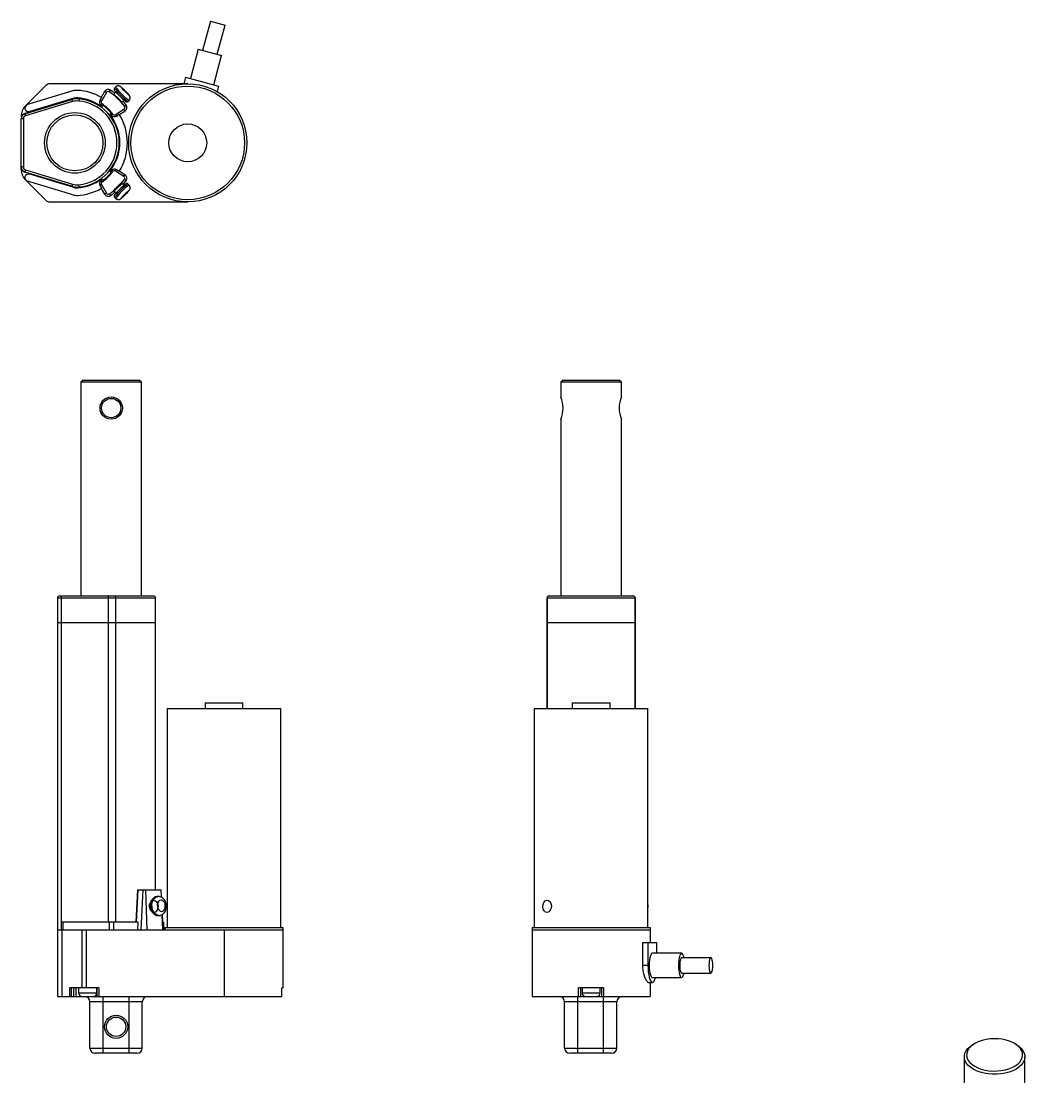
# Model space of a CAD drawing. Header units: inches. Extents: x 4 to 211, y 30 to 478.
# Drawn here: x 4.14 to 17.39, y 55.27 to 69.21 of the extents above; entities that cross this region are included whole.
import ezdxf

# ---------------------------------------------------------------- set-up
doc = ezdxf.new("R2010")
doc.units = ezdxf.units.IN
doc.header["$MEASUREMENT"] = 0
doc.layers.add('CONSTRUCTION', color=3, linetype='Continuous')

msp = doc.modelspace()

# ---------------------------------------------------------------- linework, layer by layer
for p, q in [((16.7295, 55.71327), (16.70828, 55.70102)), ((17.27406, 55.70102), (17.25285, 55.71327)), ((16.59117, 55.53776), (16.59117, 54.8682)), ((17.39117, 54.8682), (17.39117, 55.53776))]:
    msp.add_line(p, q)
at = {"flags": 128}
for points in [[(16.72954, 55.41122), (16.77043, 55.39084), (16.81601, 55.37411), (16.86533, 55.36139), (16.91733, 55.35296), (16.97091, 55.34898), (17.02492, 55.34955), (17.07821, 55.35465), (17.12964, 55.36418), (17.17812, 55.37793), (17.22262, 55.39561), (17.26218, 55.41684), (17.29597, 55.44117), (17.32326, 55.46808), (17.34348, 55.497), (17.35619, 55.5273), (17.36111, 55.55836), (17.35815, 55.58949), (17.34737, 55.62005), (17.329, 55.64937), (17.30343, 55.67684), (17.2712, 55.70187), (17.23301, 55.72392), (17.18966, 55.74252), (17.14208, 55.75728), (17.09128, 55.76789), (17.03835, 55.77411), (16.98442, 55.77582), (16.93062, 55.77297), (16.87812, 55.76564), (16.82803, 55.75397), (16.78142, 55.73821), (16.73927, 55.71871), (16.7025, 55.69587), (16.67188, 55.67018), (16.64806, 55.64219), (16.63155, 55.6125), (16.62272, 55.58174), (16.62173, 55.55056), (16.62862, 55.51963), (16.64323, 55.48961), (16.66526, 55.46114), (16.69424, 55.43482), (16.72954, 55.41122)], [(16.70833, 55.37448), (16.67096, 55.39938), (16.6401, 55.4271), (16.61639, 55.45707), (16.60031, 55.48868), (16.59219, 55.52129), (16.59219, 55.55423), (16.60031, 55.58685), (16.61639, 55.61846), (16.6401, 55.64843), (16.67096, 55.67614), (16.70828, 55.70102)], [(17.27406, 55.70102), (17.31139, 55.67614), (17.34224, 55.64843), (17.36595, 55.61846), (17.38203, 55.58685), (17.39015, 55.55423), (17.39015, 55.52129), (17.38203, 55.48868), (17.36595, 55.45707), (17.34224, 55.4271), (17.31139, 55.39938), (17.27402, 55.37448), (17.23088, 55.3529), (17.18287, 55.33509), (17.13096, 55.32141), (17.0762, 55.31212), (17.01971, 55.30743), (16.96264, 55.30743), (16.90615, 55.31212), (16.85139, 55.32141), (16.79947, 55.33509), (16.75146, 55.3529), (16.70833, 55.37448)]]:
    msp.add_lwpolyline(points, dxfattribs=at)
at = {"layer": 'CONSTRUCTION'}
for p, q in [((6.63866, 69.20893), (6.53513, 68.82256)), ((6.63866, 69.20893), (6.83184, 69.15716)), ((6.72832, 68.77079), (6.83184, 69.15716)), ((6.47717, 68.83809), (6.37365, 68.45172)), ((6.47717, 68.83809), (6.78627, 68.75526)), ((6.68274, 68.36889), (6.78627, 68.75526)), ((6.31086, 68.46854), (6.28758, 68.38166)), ((6.31086, 68.46854), (6.74553, 68.35207)), ((4.46724, 68.3597), (4.19779, 68.09024)), ((6.33921, 68.38166), (4.52028, 68.38166)), ((5.30318, 68.27518), (5.31871, 68.29821)), ((5.38684, 68.33865), (5.37274, 68.32451)), ((6.74553, 68.35207), (6.72596, 68.27903)), ((4.18892, 67.98672), (4.80873, 68.1744)), ((4.80906, 68.17462), (4.1891, 67.98863)), ((4.82254, 68.28758), (4.20921, 68.10166)), ((4.82217, 68.18747), (4.25567, 68.01575)), ((4.80873, 68.1744), (4.81742, 68.14569)), ((4.90504, 68.18399), (4.90218, 68.15413)), ((5.20074, 68.20005), (5.17988, 68.16392)), ((5.19939, 68.15265), (5.17988, 68.16392)), ((5.24099, 68.28025), (5.19621, 68.20269)), ((5.26505, 68.26637), (5.19939, 68.15265)), ((5.26505, 68.26637), (5.24099, 68.28025)), ((5.39137, 68.27238), (5.36394, 68.24488)), ((5.47199, 68.14081), (5.49757, 68.16646)), ((5.54975, 68.14796), (5.56385, 68.16211)), ((4.81742, 68.14569), (4.19762, 67.958)), ((5.21588, 68.09643), (5.19396, 68.07445)), ((5.20731, 68.11729), (5.19445, 68.09878)), ((5.19445, 68.09878), (5.20832, 68.08885)), ((5.38471, 67.9751), (5.49552, 68.04556)), ((5.43484, 67.97406), (5.51042, 68.02212)), ((5.49552, 68.04556), (5.51042, 68.02212)), ((5.50269, 68.08403), (5.52503, 68.10053)), ((4.13921, 67.25451), (4.13921, 67.92158)), ((4.16921, 67.91972), (4.13921, 67.91972)), ((4.16921, 67.91972), (4.16921, 67.28361)), ((4.18892, 67.98672), (4.19762, 67.958)), ((5.30277, 67.97114), (5.32464, 67.99306)), ((5.31714, 67.98554), (5.3311, 67.96785)), ((5.34905, 67.98149), (5.3311, 67.96785)), ((5.38471, 67.9751), (5.3968, 67.95608)), ((5.3968, 67.95608), (5.43201, 67.97847)), ((4.16921, 67.28361), (4.13921, 67.28361)), ((4.19762, 67.24532), (4.18892, 67.21661)), ((4.80873, 67.02892), (4.18892, 67.21661)), ((4.19762, 67.24532), (4.81742, 67.05763)), ((4.82217, 67.01586), (4.25567, 67.18758)), ((5.3264, 67.21249), (5.30456, 67.2344)), ((5.3311, 67.23547), (5.31893, 67.21999)), ((5.34905, 67.22184), (5.3311, 67.23547)), ((5.38471, 67.22823), (5.3968, 67.24725)), ((5.49552, 67.15777), (5.38471, 67.22823)), ((5.43201, 67.22486), (5.3968, 67.24725)), ((5.51042, 67.18121), (5.43484, 67.22927)), ((5.49552, 67.15777), (5.51042, 67.18121)), ((4.19779, 67.11308), (4.46724, 66.84363)), ((4.82254, 66.91575), (4.20921, 67.10166)), ((4.81742, 67.05763), (4.80873, 67.02892)), ((4.90504, 67.01933), (4.90218, 67.0492)), ((5.19939, 67.05068), (5.17988, 67.03941)), ((5.17988, 67.03941), (5.20074, 67.00328)), ((5.21062, 67.11617), (5.19445, 67.10455)), ((5.20731, 67.08604), (5.19445, 67.10455)), ((5.19617, 67.13066), (5.21818, 67.10859)), ((5.19939, 67.05068), (5.26505, 66.93696)), ((5.49757, 67.04087), (5.47383, 67.06467)), ((5.50269, 67.1193), (5.52503, 67.1028)), ((5.56385, 67.04522), (5.54975, 67.05936)), ((5.19621, 67.00064), (5.24099, 66.92307)), ((5.26505, 66.93696), (5.24099, 66.92307)), ((5.30318, 66.92815), (5.31871, 66.90512)), ((5.36615, 66.96023), (5.39137, 66.93494)), ((4.52028, 66.82166), (6.33921, 66.82166)), ((5.37274, 66.88282), (5.38684, 66.86868)), ((4.95857, 64.47108), (4.92857, 64.44108)), ((4.92857, 64.44108), (4.92857, 61.62108)), ((5.72857, 64.44108), (4.92857, 64.44108)), ((4.95857, 64.47108), (5.69857, 64.47108)), ((5.72857, 64.44108), (5.69857, 64.47108)), ((5.72857, 61.62108), (5.72857, 64.44108)), ((11.29446, 64.47108), (11.26446, 64.44108)), ((11.26446, 64.44108), (11.26446, 64.24673)), ((12.06446, 64.44108), (11.26446, 64.44108)), ((11.29446, 64.47108), (12.03446, 64.47108)), ((12.06446, 64.44108), (12.03446, 64.47108)), ((12.06446, 64.24858), (12.06446, 64.44108)), ((11.26446, 63.95358), (11.26446, 61.62108)), ((12.06446, 61.62108), (12.06446, 63.95544)), ((4.64857, 61.62108), (5.88357, 61.62108)), ((11.11099, 61.62108), (12.21793, 61.62108)), ((5.91357, 61.59108), (4.61857, 61.59108)), ((4.61857, 61.59108), (4.61857, 56.33308)), ((4.66811, 61.59108), (4.66811, 57.31308)), ((5.28776, 61.59108), (5.28776, 57.31308)), ((5.3849, 61.59108), (5.3849, 57.31308)), ((5.91357, 57.74308), (5.91357, 61.59108)), ((11.08099, 61.59108), (11.08099, 60.13308)), ((12.24793, 61.59108), (11.08099, 61.59108)), ((11.08215, 61.59226), (11.08215, 60.13308)), ((12.24681, 61.59911), (12.24681, 60.13308)), ((12.24793, 60.13308), (12.24793, 61.5912)), ((4.61857, 61.27108), (5.91357, 61.27108)), ((11.08096, 61.27108), (12.24793, 61.27108)), ((6.56857, 60.21108), (6.56857, 60.13308)), ((6.56857, 60.21108), (7.06857, 60.21108)), ((7.06857, 60.13308), (7.06857, 60.21108)), ((11.41443, 60.21108), (11.41443, 60.13308)), ((11.41443, 60.21108), (11.91443, 60.21108)), ((11.91443, 60.13308), (11.91443, 60.21108)), ((6.06857, 60.13308), (6.06857, 57.24308)), ((6.06857, 60.13308), (7.56857, 60.13308)), ((7.56857, 57.24308), (7.56857, 60.13308)), ((10.91443, 60.13308), (10.91443, 57.24308)), ((10.91443, 60.13308), (12.41443, 60.13308)), ((12.41443, 57.24308), (12.41443, 60.13308)), ((5.67517, 57.74308), (5.65264, 57.31308)), ((5.67876, 57.74308), (5.65924, 57.31308)), ((5.67517, 57.74308), (5.98728, 57.74308)), ((5.74441, 57.74308), (5.72036, 57.21308)), ((5.78254, 57.74308), (5.79807, 57.21308)), ((5.98205, 57.74308), (5.98618, 57.64517)), ((5.99255, 57.64241), (5.98728, 57.74308)), ((5.94563, 57.6526), (5.93152, 57.65157)), ((6.05685, 57.51259), (6.05754, 57.53227)), ((5.6801, 57.31308), (4.66786, 57.31308)), ((4.66786, 57.31308), (4.66786, 57.21308)), ((4.68857, 57.31308), (4.68857, 57.21308)), ((5.3019, 57.31308), (5.3019, 57.21308)), ((5.36079, 57.31308), (5.36079, 57.21308)), ((5.6801, 57.31308), (5.67557, 57.21308)), ((5.94969, 57.40223), (5.96379, 57.40326)), ((5.99601, 57.41198), (6.0044, 57.21308)), ((6.01505, 57.21308), (6.00435, 57.41739)), ((6.00981, 57.31308), (6.02257, 57.31308)), ((6.02257, 57.21308), (6.02257, 57.31308)), ((4.61857, 57.21308), (7.59857, 57.21308)), ((4.67715, 57.21308), (4.67715, 56.33308)), ((4.9466, 56.44908), (4.9466, 57.21308)), ((4.99964, 57.21308), (4.99964, 56.44908)), ((6.03857, 57.24308), (6.03857, 57.21308)), ((6.03857, 57.24308), (7.59857, 57.24308)), ((6.81857, 57.21308), (6.81857, 56.33308)), ((7.59857, 56.44908), (7.59857, 57.24308)), ((10.88443, 57.24308), (10.88443, 56.33308)), ((10.88443, 57.24308), (12.44443, 57.24308)), ((10.88443, 57.21308), (12.44443, 57.21308)), ((12.44443, 57.24308), (12.44443, 57.04308)), ((12.3418, 57.04308), (12.3418, 56.74308)), ((12.53131, 57.04308), (12.3418, 57.04308)), ((12.41484, 57.04308), (12.41484, 56.74308)), ((12.53131, 56.90308), (12.53131, 57.04308)), ((12.85944, 56.90308), (12.47307, 56.90308)), ((12.41484, 56.74308), (12.3418, 56.74308)), ((13.24581, 56.84308), (12.85944, 56.84308)), ((12.85944, 56.64308), (13.24581, 56.64308)), ((5.16611, 56.44908), (4.78425, 56.44908)), ((4.78425, 56.33308), (4.78425, 56.44908)), ((4.80193, 56.44908), (4.80193, 56.33308)), ((4.83628, 56.33308), (4.83628, 56.44908)), ((4.86105, 56.44908), (4.86105, 56.33308)), ((4.89857, 56.44908), (4.89857, 56.38308)), ((5.13857, 56.38308), (5.13857, 56.44908)), ((5.14111, 56.33308), (5.14111, 56.44908)), ((5.16611, 56.44908), (5.16611, 56.33308)), ((7.59857, 56.44908), (7.58078, 56.44908)), ((7.58078, 56.33308), (7.58078, 56.44908)), ((7.58135, 56.33308), (7.58135, 56.44908)), ((11.83008, 56.44908), (11.49878, 56.44908)), ((11.49878, 56.33308), (11.49878, 56.44908)), ((11.52909, 56.33308), (11.52909, 56.44908)), ((11.54443, 56.44908), (11.54443, 56.38308)), ((11.78443, 56.38308), (11.78443, 56.44908)), ((11.79977, 56.44908), (11.79977, 56.33308)), ((11.83008, 56.44908), (11.83008, 56.33308)), ((12.42362, 56.51808), (12.47307, 56.51808)), ((12.44443, 56.51808), (12.44443, 56.33308)), ((12.47307, 56.58308), (12.85944, 56.58308)), ((4.61857, 56.33308), (7.58135, 56.33308)), ((4.89857, 56.38308), (5.13857, 56.38308)), ((5.22357, 55.58308), (5.22357, 56.33308)), ((5.56357, 55.58308), (5.56357, 56.33308)), ((10.88443, 56.33308), (12.44443, 56.33308)), ((11.48943, 55.58308), (11.48943, 56.33308)), ((11.54443, 56.38308), (11.78443, 56.38308)), ((11.82943, 55.58308), (11.82943, 56.33308)), ((5.73857, 56.26308), (5.04857, 56.26308)), ((5.04857, 55.65308), (5.04857, 56.26308)), ((5.73857, 55.65308), (5.73857, 56.26308)), ((12.00443, 56.26308), (11.31443, 56.26308)), ((11.31443, 55.65308), (11.31443, 56.26308)), ((12.00443, 55.65308), (12.00443, 56.26308)), ((5.04857, 55.65308), (5.73857, 55.65308)), ((11.31443, 55.65308), (12.00443, 55.65308)), ((5.66857, 55.58308), (5.11857, 55.58308)), ((11.93443, 55.58308), (11.38443, 55.58308))]:
    msp.add_line(p, q, dxfattribs=at)
at = {"layer": 'CONSTRUCTION', "flags": 128}
for points in [[(5.37543, 68.25641), (5.34803, 68.27752), (5.31871, 68.29821)], [(5.45751, 68.3387), (5.4595, 68.33494), (5.46703, 68.32585), (5.47929, 68.31242), (5.49494, 68.29609), (5.51228, 68.27864), (5.52945, 68.26196), (5.54457, 68.24786), (5.55602, 68.23786), (5.56254, 68.23304), (5.56344, 68.23394), (5.55861, 68.24045), (5.54858, 68.25187), (5.53443, 68.26696), (5.51771, 68.28408), (5.50021, 68.30138), (5.48384, 68.31699), (5.47038, 68.3292), (5.46127, 68.33671), (5.45751, 68.3387)], [(5.52503, 68.10053), (5.50311, 68.12894), (5.48351, 68.15236)], [(5.39755, 67.00076), (5.37764, 66.982), (5.36294, 66.96911), (5.35569, 66.96405), (5.357, 66.96761), (5.36666, 66.97923), (5.38321, 66.99715), (5.40412, 67.01863), (5.42621, 67.04042), (5.44612, 67.05918), (5.46081, 67.07207), (5.46806, 67.07712), (5.46675, 67.07357), (5.45709, 67.06195), (5.44055, 67.04403), (5.41964, 67.02254), (5.39755, 67.00076)], [(5.48536, 67.05311), (5.50311, 67.07439), (5.52503, 67.1028)], [(5.56371, 66.97456), (5.55995, 66.97257), (5.55084, 66.96506), (5.53738, 66.95285), (5.52101, 66.93724), (5.50351, 66.91994), (5.48679, 66.90282), (5.47264, 66.88773), (5.46261, 66.87631), (5.45778, 66.8698), (5.45868, 66.8689), (5.4652, 66.87372), (5.47665, 66.88372), (5.49177, 66.89782), (5.50894, 66.9145), (5.52628, 66.93195), (5.54193, 66.94828), (5.55419, 66.96171), (5.56172, 66.9708), (5.56371, 66.97456)], [(4.67698, 61.62108), (4.67528, 61.6205), (4.67365, 61.6188), (4.67215, 61.61602), (4.67083, 61.61229), (4.66975, 61.60775), (4.66895, 61.60256), (4.66845, 61.59693), (4.66828, 61.59108)], [(5.29678, 61.62108), (5.29509, 61.6205), (5.29346, 61.6188), (5.29195, 61.61602), (5.29064, 61.61229), (5.28955, 61.60775), (5.28875, 61.60256), (5.28826, 61.59693), (5.28809, 61.59108)], [(5.87691, 57.44714), (5.857, 57.46217), (5.8423, 57.4865), (5.83505, 57.51644), (5.83636, 57.54742), (5.84602, 57.57474), (5.86257, 57.59422), (5.88348, 57.60291), (5.90557, 57.59947), (5.92548, 57.58445), (5.94018, 57.56011), (5.94742, 57.53017), (5.94612, 57.49919), (5.93645, 57.47188), (5.91991, 57.4524), (5.899, 57.44371), (5.87691, 57.44714)], [(5.93152, 57.65157), (5.91956, 57.64953), (5.89882, 57.63986), (5.88069, 57.62309), (5.86634, 57.60028), (5.85664, 57.57286), (5.85223, 57.54255), (5.85337, 57.51126), (5.85998, 57.48095), (5.87167, 57.45353), (5.88768, 57.43072), (5.90703, 57.41395), (5.92848, 57.40428), (5.94969, 57.40223)], [(5.96333, 57.40323), (5.94258, 57.40531), (5.92113, 57.41498), (5.90179, 57.43174), (5.88577, 57.45456), (5.87409, 57.48198), (5.86747, 57.51229), (5.86633, 57.54358), (5.87075, 57.57389), (5.88044, 57.60131), (5.8948, 57.62412), (5.91292, 57.64089), (5.93367, 57.65056), (5.94556, 57.6526)], [(6.04307, 57.5305), (6.03931, 57.55482), (6.03021, 57.57651), (6.01674, 57.59321), (6.00037, 57.60311), (5.98287, 57.60515), (5.96615, 57.59909), (5.952, 57.58561), (5.94197, 57.56615), (5.93714, 57.54283), (5.93804, 57.51817), (5.94456, 57.49485), (5.95601, 57.47539), (5.97113, 57.46191), (5.9883, 57.45586), (6.00565, 57.45789), (6.02129, 57.4678), (6.03355, 57.4845), (6.04108, 57.50618), (6.04307, 57.5305)], [(11.06353, 57.44714), (11.04477, 57.46217), (11.03188, 57.4865), (11.02682, 57.51644), (11.03038, 57.54742), (11.042, 57.57474), (11.05992, 57.59422), (11.0814, 57.60291), (11.10319, 57.59947), (11.12195, 57.58445), (11.13484, 57.56011), (11.13989, 57.53017), (11.13634, 57.49919), (11.12472, 57.47188), (11.1068, 57.4524), (11.08531, 57.44371), (11.06353, 57.44714)], [(12.47307, 56.90308), (12.46386, 56.89907), (12.45511, 56.88724), (12.44725, 56.86817), (12.4407, 56.84284), (12.43576, 56.8125), (12.4327, 56.77868), (12.43166, 56.74308), (12.4327, 56.70748), (12.43576, 56.67366), (12.4407, 56.64332), (12.44725, 56.61799), (12.45511, 56.59893), (12.46386, 56.58709), (12.47307, 56.58308)], [(12.89177, 56.84308), (12.88526, 56.86817), (12.87741, 56.88724), (12.86866, 56.89907), (12.85944, 56.90308), (12.85023, 56.89907), (12.84148, 56.88724), (12.83363, 56.86817), (12.82707, 56.84284), (12.82213, 56.8125), (12.81907, 56.77868), (12.81803, 56.74308), (12.81907, 56.70748), (12.82213, 56.67366), (12.82707, 56.64332), (12.83363, 56.61799), (12.84148, 56.59893), (12.85023, 56.58709), (12.85944, 56.58308), (12.86866, 56.58709), (12.87741, 56.59893), (12.88526, 56.61799), (12.89177, 56.64308)], [(12.41484, 56.74308), (12.41596, 56.69919), (12.41927, 56.65698), (12.42465, 56.61808), (12.4319, 56.58398), (12.44072, 56.556), (12.45079, 56.53521), (12.46171, 56.5224), (12.47307, 56.51808), (12.48444, 56.5224), (12.49536, 56.53521), (12.50543, 56.556), (12.51402, 56.58308)], [(12.85944, 56.84308), (12.85576, 56.84206), (12.84869, 56.83404), (12.8425, 56.81866), (12.83767, 56.79714), (12.83461, 56.77125), (12.83356, 56.74308), (12.83461, 56.71491), (12.83767, 56.68902), (12.8425, 56.66751), (12.84869, 56.65212), (12.85576, 56.6441), (12.85944, 56.64308)], [(13.2717, 56.74308), (13.27065, 56.77125), (13.26759, 56.79714), (13.26276, 56.81866), (13.25657, 56.83404), (13.2495, 56.84206), (13.24213, 56.84206), (13.23506, 56.83404), (13.22887, 56.81866), (13.22404, 56.79714), (13.22098, 56.77125), (13.21993, 56.74308), (13.22098, 56.71491), (13.22404, 56.68902), (13.22887, 56.66751), (13.23506, 56.65212), (13.24213, 56.6441), (13.2495, 56.6441), (13.25657, 56.65212), (13.26276, 56.66751), (13.26759, 56.68902), (13.27065, 56.71491), (13.2717, 56.74308)]]:
    msp.add_lwpolyline(points, dxfattribs=at)
at = {"layer": 'CONSTRUCTION'}
for centre, radius in [((6.33921, 67.60166), 0.78), ((6.33921, 67.60166), 0.75), ((4.84921, 67.60166), 0.4), ((4.84921, 67.60166), 0.37), ((6.33921, 67.60166), 0.25), ((5.32857, 64.10108), 0.1475), ((5.32857, 64.10108), 0.1275), ((5.39357, 55.93308), 0.1525), ((5.39357, 55.93308), 0.1275)]:
    msp.add_circle(centre, radius, dxfattribs=at)
for centre, radius, start, end in [((4.52028, 68.30666), 0.075, 90, 135), ((4.8733, 68.1201), 0.175, 87.339089, 106.863368), ((4.84921, 67.60166), 0.694, 59.567324, 87.339089), ((5.28822, 68.25299), 0.05454, 56.018672, 150), ((6.10503, 68.88173), 0.92019, 217.268538, 232.883159), ((6.15582, 68.93153), 1.00917, 219.176882, 230.806762), ((6.06556, 68.84217), 0.84509, 216.570436, 233.582389), ((4.88118, 67.93513), 0.25, 84.5234, 106.847199), ((4.8809, 67.93516), 0.25, 84.572568, 106.699244), ((4.88118, 67.93513), 0.22, 84.5234, 106.847199), ((4.87293, 68.01999), 0.175, 86.754243, 106.863368), ((4.84921, 67.60166), 0.594, 53.768246, 86.754243), ((4.84921, 67.60166), 0.555, 275.4766, 84.5234), ((4.84921, 67.60166), 0.585, 275.4766, 84.5234), ((5.22257, 68.13927), 0.0493, 150, 235.220581), ((5.22257, 68.13927), 0.02676, 150, 235.220581), ((5.28822, 68.25299), 0.02676, 56.018672, 150), ((4.84921, 67.60166), 0.81222, 36.433034, 56.018672), ((4.33921, 67.94882), 0.2, 135, 180), ((4.25921, 68.05166), 0.07071, 135, 180), ((4.24128, 68.0696), 0.05574, 198.767534, 284.959202), ((4.84921, 67.60166), 0.62778, 37.231125, 55.220581), ((5.48116, 68.06814), 0.02676, 302.451706, 36.433034), ((5.48116, 68.06814), 0.05454, 302.451706, 36.433034), ((4.20921, 67.92158), 0.07, 106.699244, 180), ((4.20921, 67.91972), 0.07, 106.847199, 180), ((4.20921, 67.91972), 0.04, 106.847199, 180), ((4.84921, 67.60166), 0.594, 321.017633, 39.256308), ((5.37035, 67.99768), 0.0493, 217.231125, 302.451706), ((5.37035, 67.99768), 0.02676, 217.231125, 302.451706), ((4.84921, 67.60166), 0.694, 327.115618, 32.884382), ((4.20921, 67.28361), 0.07, 180, 253.152801), ((4.33921, 67.25451), 0.2, 180, 225), ((4.20921, 67.28361), 0.04, 180, 253.152801), ((4.24128, 67.13373), 0.05574, 75.040798, 161.232466), ((4.84921, 67.60166), 0.62778, 304.779419, 322.768875), ((5.37035, 67.20565), 0.0493, 57.548294, 142.768875), ((5.37035, 67.20565), 0.02676, 57.548294, 142.768875), ((5.48116, 67.13519), 0.05454, 323.566966, 57.548294), ((4.25921, 67.15166), 0.07071, 180, 225), ((4.88118, 67.26819), 0.22, 253.152801, 275.4766), ((4.84921, 67.60166), 0.594, 273.245757, 306.507281), ((5.22257, 67.06406), 0.0493, 124.779419, 210), ((5.22257, 67.06406), 0.02676, 124.779419, 210), ((4.84921, 67.60166), 0.81222, 303.981328, 323.566966), ((6.10503, 66.3256), 0.92019, 127.116841, 142.731462), ((6.15469, 66.27467), 1.00917, 129.025185, 140.655065), ((6.06557, 66.36517), 0.84509, 126.418739, 143.430692), ((5.48116, 67.13519), 0.02676, 323.566966, 57.548294), ((4.88118, 67.26819), 0.25, 253.152801, 275.4766), ((4.87293, 67.18334), 0.175, 253.136632, 273.245757), ((4.8733, 67.08322), 0.175, 253.136632, 272.660911), ((4.84921, 67.60166), 0.694, 272.660911, 300.432676), ((5.28822, 66.95034), 0.05454, 210, 303.981328), ((5.28822, 66.95034), 0.02676, 210, 303.981328), ((4.84921, 67.60166), 0.84, 303.981328, 308.982965), ((4.52028, 66.89666), 0.075, 225, 270), ((10.91931, 64.10104), 0.37533, 336.865962, 22.839305), ((12.40961, 64.10112), 0.37533, 156.865962, 202.839305), ((4.64857, 61.59108), 0.03, 90, 180), ((5.30367, 61.59851), 0.08107, 354.740493, 16.16301), ((5.88357, 61.59108), 0.03, 0, 90), ((11.11099, 61.59108), 0.03, 90, 180), ((11.11206, 61.59115), 0.02993, 90.131369, 180.130769), ((12.21686, 61.59115), 0.02993, 359.869231, 89.868631), ((12.21793, 61.59108), 0.03, 0, 90), ((4.94857, 56.38308), 0.05, 180, 270), ((4.97857, 56.26308), 0.07, 0, 90), ((5.08857, 56.38308), 0.05, 270, 0), ((5.80857, 56.26308), 0.07, 90, 180), ((11.24443, 56.26308), 0.07, 0, 90), ((11.59443, 56.38308), 0.05, 180, 270), ((11.73443, 56.38308), 0.05, 270, 0), ((12.07443, 56.26308), 0.07, 90, 180), ((5.11857, 55.65308), 0.07, 180, 270), ((5.66857, 55.65308), 0.07, 270, 0), ((11.38443, 55.65308), 0.07, 180, 270), ((11.93443, 55.65308), 0.07, 270, 0)]:
    msp.add_arc(centre, radius, start, end, dxfattribs=at)
for points, knots in [([(5.37274, 68.32451), (5.37111, 68.32246), (5.36815, 68.31875), (5.36668, 68.31236), (5.36684, 68.3071), (5.36792, 68.303), (5.36917, 68.30011), (5.36996, 68.2988), (5.37035, 68.29816)], [0, 0, 0, 0, 0.217425629, 0.393777909, 0.548357249, 0.692617464, 0.848398893, 1, 1, 1, 1]), ([(5.51944, 68.28241), (5.51414, 68.28772), (5.50317, 68.2987), (5.48685, 68.31438), (5.47204, 68.32807), (5.46185, 68.33688), (5.45463, 68.34248), (5.44755, 68.34719), (5.43703, 68.35173), (5.42384, 68.3541), (5.40819, 68.35234), (5.39514, 68.34619), (5.38885, 68.34047), (5.38684, 68.33865)], [0, 0, 0, 0, 0.118558111, 0.245180158, 0.373005304, 0.505437673, 0.580907595, 0.649658315, 0.708948141, 0.775766639, 0.86469794, 0.956851248, 1, 1, 1, 1]), ([(5.36453, 68.24428), (5.36425, 68.24435), (5.36297, 68.24466), (5.36734, 68.2399), (5.37732, 68.23027), (5.39253, 68.21617), (5.41039, 68.19939), (5.42886, 68.18156), (5.44575, 68.16484), (5.45963, 68.151), (5.46844, 68.14277), (5.47247, 68.1395), (5.47188, 68.14088), (5.47185, 68.14094)], [0, 0, 0, 0, 0.02981943, 0.13659485, 0.24350816, 0.35098173, 0.45865223, 0.56594656, 0.67289007, 0.77996971, 0.88736643, 0.99474894, 1, 1, 1, 1]), ([(5.56345, 68.16261), (5.56703, 68.16652), (5.5741, 68.17423), (5.57831, 68.18865), (5.57883, 68.20169), (5.57665, 68.21242), (5.57329, 68.22053), (5.56989, 68.22638), (5.56602, 68.2319), (5.56037, 68.2389), (5.55077, 68.24979), (5.53685, 68.26461), (5.52587, 68.27602), (5.5198, 68.28206), (5.51944, 68.28241)], [0, 0, 0, 0, 0.09190133, 0.18143388, 0.25645974, 0.32094706, 0.3755513, 0.42159379, 0.47526191, 0.5752427, 0.71576357, 0.85014992, 0.99120505, 1, 1, 1, 1]), ([(5.32393, 67.99377), (5.32418, 67.9939), (5.32484, 67.99422), (5.3198, 68.00201), (5.30968, 68.01525), (5.29488, 68.03221), (5.27724, 68.0501), (5.2587, 68.06679), (5.24115, 68.08082), (5.22685, 68.09088), (5.21762, 68.09639), (5.21682, 68.096), (5.21649, 68.09583)], [0, 0, 0, 0, 0.06498019, 0.17241753, 0.28081033, 0.38886597, 0.49495614, 0.59927534, 0.70394047, 0.8108581, 0.91983297, 1, 1, 1, 1]), ([(5.52106, 68.14704), (5.52162, 68.14663), (5.52337, 68.14536), (5.52619, 68.14382), (5.5317, 68.14206), (5.53792, 68.14183), (5.54451, 68.14357), (5.54793, 68.1466), (5.54954, 68.14803)], [0, 0, 0, 0, 0.12174681, 0.37405472, 0.5232198, 0.67689674, 0.84871093, 1, 1, 1, 1]), ([(4.99343, 67.22862), (4.99589, 67.22957), (4.99899, 67.23075), (4.99994, 67.23115), (5.00013, 67.23123)], [0, 0, 0, 0, 0.79504122, 1, 1, 1, 1]), ([(5.32618, 67.21227), (5.32627, 67.21233), (5.32748, 67.21306), (5.32477, 67.20826), (5.31766, 67.19796), (5.30504, 67.18237), (5.28879, 67.16464), (5.27052, 67.14696), (5.25233, 67.13134), (5.23596, 67.11887), (5.22411, 67.11107), (5.21809, 67.10781), (5.21866, 67.10895), (5.21878, 67.10918)], [0, 0, 0, 0, 0.00867526, 0.11556862, 0.22354805, 0.33212, 0.43952844, 0.54472186, 0.6489188, 0.75444849, 0.86241673, 0.97161559, 1, 1, 1, 1]), ([(5.36676, 66.96085), (5.36647, 66.96079), (5.36521, 66.96049), (5.36965, 66.96534), (5.3797, 66.97509), (5.39492, 66.9893), (5.41274, 67.00617), (5.43114, 67.02406), (5.44793, 67.0408), (5.46171, 67.05462), (5.47039, 67.06278), (5.47436, 67.066), (5.47376, 67.06462), (5.47374, 67.06458)], [0, 0, 0, 0, 0.03149301, 0.13830581, 0.24525671, 0.35273379, 0.46036752, 0.56761954, 0.67455411, 0.78165971, 0.88908384, 0.99646539, 1, 1, 1, 1]), ([(5.50726, 66.91277), (5.51259, 66.91806), (5.5236, 66.929), (5.53932, 66.94528), (5.55305, 66.96005), (5.56189, 66.97022), (5.56751, 66.97743), (5.57223, 66.98449), (5.57681, 66.995), (5.57921, 67.00818), (5.57748, 67.02384), (5.57137, 67.03691), (5.56567, 67.04321), (5.56385, 67.04522)], [0, 0, 0, 0, 0.11855811, 0.24518016, 0.3730053, 0.50543767, 0.5809076, 0.64965831, 0.70894814, 0.77576664, 0.86469794, 0.95685125, 1, 1, 1, 1]), ([(5.54975, 67.05936), (5.5477, 67.061), (5.544, 67.06396), (5.53761, 67.06545), (5.53236, 67.0653), (5.52826, 67.06423), (5.52536, 67.06299), (5.52405, 67.06221), (5.52341, 67.06182)], [0, 0, 0, 0, 0.21742563, 0.39377791, 0.54835725, 0.69261746, 0.84839889, 1, 1, 1, 1]), ([(5.37188, 66.91152), (5.37147, 66.91095), (5.3702, 66.90921), (5.36865, 66.90639), (5.36688, 66.90088), (5.36663, 66.89466), (5.36835, 66.88807), (5.37138, 66.88464), (5.3728, 66.88303)], [0, 0, 0, 0, 0.12174681, 0.37405472, 0.5232198, 0.67689674, 0.84871093, 1, 1, 1, 1]), ([(5.38735, 66.86908), (5.39125, 66.86549), (5.39894, 66.8584), (5.41335, 66.85415), (5.42639, 66.85359), (5.43712, 66.85575), (5.44524, 66.85909), (5.4511, 66.86247), (5.45663, 66.86633), (5.46364, 66.87196), (5.47456, 66.88153), (5.48942, 66.89541), (5.50085, 66.90636), (5.50691, 66.91242), (5.50726, 66.91277)], [0, 0, 0, 0, 0.09190133, 0.18143388, 0.25645974, 0.32094706, 0.3755513, 0.42159379, 0.47526191, 0.5752427, 0.71576357, 0.85014992, 0.99120505, 1, 1, 1, 1]), ([(5.93197, 57.65143), (5.9248, 57.65039), (5.91017, 57.64827), (5.89015, 57.63659), (5.87279, 57.6195), (5.8591, 57.59714), (5.84981, 57.57068), (5.84552, 57.54152), (5.84656, 57.51141), (5.85291, 57.48206), (5.86433, 57.45509), (5.88037, 57.43213), (5.90035, 57.41445), (5.92299, 57.4043), (5.94066, 57.40063), (5.94971, 57.40259), (5.95107, 57.40288)], [0, 0, 0, 0, 0.06913761, 0.14120458, 0.21419361, 0.28914172, 0.36568045, 0.44296003, 0.52043667, 0.59815177, 0.67623656, 0.75481737, 0.83358314, 0.9113456, 0.98669663, 1, 1, 1, 1]), ([(6.05778, 57.52975), (6.05737, 57.53561), (6.05624, 57.55159), (6.04956, 57.57718), (6.03674, 57.60348), (6.0195, 57.62487), (5.99933, 57.64066), (5.97681, 57.65008), (5.95827, 57.65393), (5.94803, 57.65224), (5.94559, 57.65184)], [0, 0, 0, 0, 0.09060235, 0.24703169, 0.40642918, 0.55114282, 0.69091004, 0.8260338, 0.95860544, 1, 1, 1, 1]), ([(5.85038, 57.49802), (5.84945, 57.50075), (5.84588, 57.51121), (5.84412, 57.52536), (5.84614, 57.53542), (5.84655, 57.53747)], [0, 0, 0, 0, 0.21923916, 0.84036149, 1, 1, 1, 1]), ([(5.96304, 57.4041), (5.96632, 57.40408), (5.97784, 57.40402), (5.9966, 57.41128), (6.01732, 57.42467), (6.03437, 57.44351), (6.04741, 57.46669), (6.05567, 57.49334), (6.05809, 57.51503), (6.05783, 57.52718), (6.05778, 57.52975)], [0, 0, 0, 0, 0.05800329, 0.20413674, 0.34765038, 0.49325771, 0.6442942, 0.80141693, 0.95796378, 1, 1, 1, 1]), ([(12.41443, 57.50586), (12.41523, 57.51121), (12.41641, 57.51911), (12.41595, 57.53299), (12.41588, 57.54164), (12.41444, 57.54731), (12.41443, 57.54733)], [0, 0, 0, 0, 0.39021436, 0.57724078, 0.9984714, 1, 1, 1, 1]), ([(12.3418, 56.74308), (12.34305, 56.71823), (12.34556, 56.66856), (12.36388, 56.60191), (12.38731, 56.55105), (12.40974, 56.52124), (12.41964, 56.52082), (12.42366, 56.52065)], [0, 0, 0, 0, 0.21027023, 0.4203671, 0.63485879, 0.85150812, 1, 1, 1, 1])]:
    msp.add_open_spline(points, degree=3, knots=knots, dxfattribs=at)

doc.saveas('drawing.dxf')
